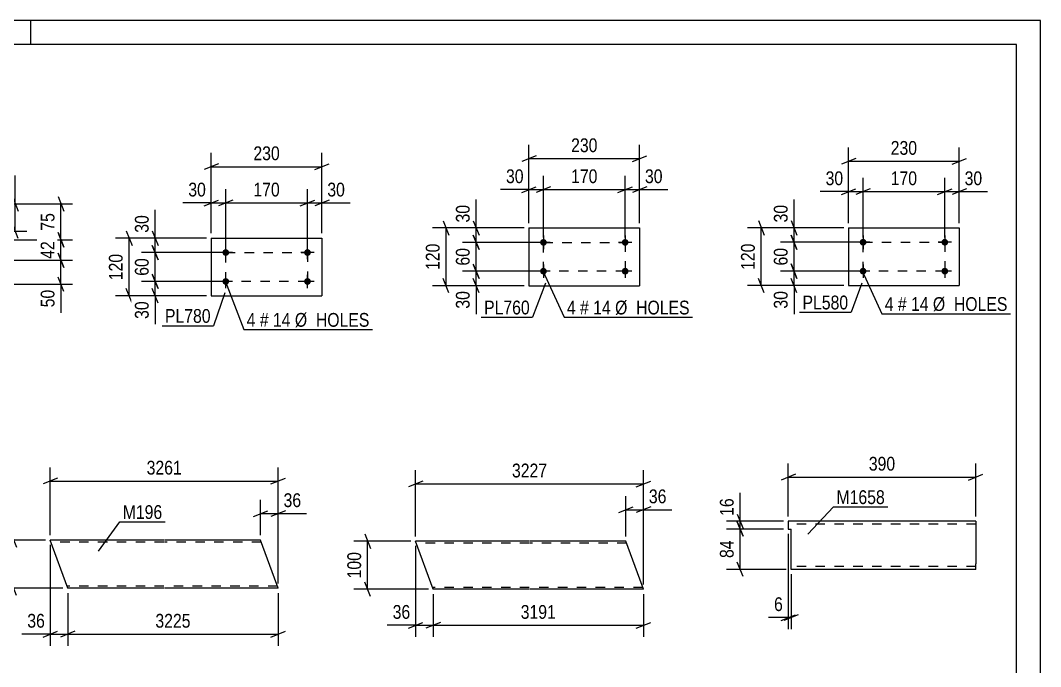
# Model space of a CAD drawing. Header units: millimetres. Extents: x 0 to 420, y 0 to 297.
# Drawn here: x 207.8 to 420, y 162.7 to 297 of the extents above; entities that cross this region are included whole.
import ezdxf

# ---------------------------------------------------------------- set-up
doc = ezdxf.new("R2010")
doc.units = ezdxf.units.MM
doc.linetypes.add('DXK_LINE_DOT2', pattern=[3.9198, 1.9599, -1.9599])
doc.styles.add('Arial Narrow', font='ARIALN.TTF', dxfattribs={"height": 0.2})

# ---------------------------------------------------------------- blocks, each defined once
blk = doc.blocks.new('Unknown-318889927-1133')
at = {"color": 5, "linetype": 'Continuous'}
for p, q in [((420, 297), (0, 297)), ((210, 292), (210, 297)), ((420, 0), (420, 297)), ((415, 292), (5, 292)), ((415, 5), (415, 292))]:
    blk.add_line(p, q, dxfattribs=at)
blk = doc.blocks.new('Part-318889927-12865 - 12864')
at = {"color": 2, "linetype": 'Continuous'}
for p, q in [((237.7, 188.99), (214.06, 188.99)), ((217.7, 178.99), (214.06, 188.99)), ((257.8, 188.99), (237.8, 188.99)), ((261.15, 179.79), (257.8, 188.99)), ((237.7, 178.99), (217.7, 178.99)), ((261.44, 178.99), (237.8, 178.99)), ((261.44, 178.99), (261.15, 179.79))]:
    blk.add_line(p, q, dxfattribs=at)
at = {"color": 7, "linetype": 'DXK_LINE_DOT2'}
for p, q in [((237.7, 188.59), (214.21, 188.59)), ((257.95, 188.59), (237.8, 188.59)), ((237.7, 179.39), (217.56, 179.39)), ((217.62, 179.22), (217.7, 178.99)), ((261.3, 179.39), (237.8, 179.39)), ((261.42, 179.05), (261.36, 179.22)), ((261.44, 178.99), (261.42, 179.05))]:
    blk.add_line(p, q, dxfattribs=at)
blk = doc.blocks.new('Part-318889927-12889 - 12888')
at = {"color": 2, "linetype": 'Continuous'}
for p, q in [((313.68, 188.77), (290.04, 188.77)), ((293.68, 178.77), (290.04, 188.77)), ((333.78, 188.77), (313.78, 188.77)), ((337.13, 179.57), (333.78, 188.77)), ((313.68, 178.77), (293.68, 178.77)), ((337.42, 178.77), (313.78, 178.77)), ((337.42, 178.77), (337.13, 179.57))]:
    blk.add_line(p, q, dxfattribs=at)
at = {"color": 7, "linetype": 'DXK_LINE_DOT2'}
for p, q in [((313.68, 188.37), (290.18, 188.37)), ((333.92, 188.37), (313.78, 188.37)), ((313.68, 179.17), (293.53, 179.17)), ((293.59, 179.01), (293.68, 178.77)), ((337.27, 179.17), (313.78, 179.17)), ((337.4, 178.83), (337.33, 179.01)), ((337.42, 178.77), (337.4, 178.83))]:
    blk.add_line(p, q, dxfattribs=at)
blk = doc.blocks.new('Part-318889927-10515 - 10514')
at = {"color": 2, "linetype": 'Continuous'}
for p, q in [((380.08, 253.89), (380.08, 241.89)), ((380.08, 253.89), (403.08, 253.89)), ((403.08, 253.89), (403.08, 241.89)), ((380.08, 241.89), (403.08, 241.89))]:
    blk.add_line(p, q, dxfattribs=at)
blk = doc.blocks.new('Bolt-318889927-10516 - 10514')
at = {"linetype": 'Continuous'}
for points in [[(383.08, 250.19, -1), (383.08, 251.59, -1)], [(400.08, 250.19, -1), (400.08, 251.59, -1)], [(383.08, 244.19, -1), (383.08, 245.59, -1)], [(400.08, 244.19, -1), (400.08, 245.59, -1)]]:
    blk.add_hatch(color=1, dxfattribs=at).paths.add_polyline_path(points)
at = {"color": 1, "linetype": 'Continuous'}
for p, q in [((384.48, 250.89), (381.68, 250.89)), ((383.08, 252.29), (383.08, 249.49)), ((401.48, 250.89), (398.68, 250.89)), ((400.08, 252.29), (400.08, 249.49)), ((383.08, 246.29), (383.08, 243.49)), ((400.08, 246.29), (400.08, 243.49)), ((384.48, 244.89), (381.68, 244.89)), ((401.48, 244.89), (398.68, 244.89))]:
    blk.add_line(p, q, dxfattribs=at)
blk = doc.blocks.new('Part-318889927-10563 - 10562')
at = {"color": 2, "linetype": 'Continuous'}
for p, q in [((313.61, 253.87), (313.61, 241.87)), ((313.61, 253.87), (336.61, 253.87)), ((336.61, 253.87), (336.61, 241.87)), ((313.61, 241.87), (336.61, 241.87))]:
    blk.add_line(p, q, dxfattribs=at)
blk = doc.blocks.new('Bolt-318889927-10564 - 10562')
at = {"linetype": 'Continuous'}
for points in [[(316.61, 250.17, -1), (316.61, 251.57, -1)], [(333.61, 250.17, -1), (333.61, 251.57, -1)], [(316.61, 244.17, -1), (316.61, 245.57, -1)], [(333.61, 244.17, -1), (333.61, 245.57, -1)]]:
    blk.add_hatch(color=1, dxfattribs=at).paths.add_polyline_path(points)
at = {"color": 1, "linetype": 'Continuous'}
for p, q in [((318.01, 250.87), (315.21, 250.87)), ((316.61, 252.27), (316.61, 249.47)), ((335.01, 250.87), (332.21, 250.87)), ((333.61, 252.27), (333.61, 249.47)), ((316.61, 246.27), (316.61, 243.47)), ((333.61, 246.27), (333.61, 243.47)), ((318.01, 244.87), (315.21, 244.87)), ((335.01, 244.87), (332.21, 244.87))]:
    blk.add_line(p, q, dxfattribs=at)
blk = doc.blocks.new('Part-318889927-10648 - 10647')
at = {"color": 2, "linetype": 'Continuous'}
for p, q in [((247.55, 251.75), (247.55, 239.75)), ((247.55, 251.75), (270.55, 251.75)), ((270.55, 251.75), (270.55, 239.75)), ((247.55, 239.75), (270.55, 239.75))]:
    blk.add_line(p, q, dxfattribs=at)
blk = doc.blocks.new('Bolt-318889927-10649 - 10647')
at = {"linetype": 'Continuous'}
for points in [[(250.55, 248.05, -1), (250.55, 249.45, -1)], [(267.55, 248.05, -1), (267.55, 249.45, -1)], [(250.55, 242.05, -1), (250.55, 243.45, -1)], [(267.55, 242.05, -1), (267.55, 243.45, -1)]]:
    blk.add_hatch(color=1, dxfattribs=at).paths.add_polyline_path(points)
at = {"color": 1, "linetype": 'Continuous'}
for p, q in [((251.95, 248.75), (249.15, 248.75)), ((250.55, 247.35), (250.55, 250.15)), ((268.95, 248.75), (266.15, 248.75)), ((267.55, 247.35), (267.55, 250.15)), ((250.55, 241.35), (250.55, 244.15)), ((267.55, 241.35), (267.55, 244.15)), ((251.95, 242.75), (249.15, 242.75)), ((268.95, 242.75), (266.15, 242.75))]:
    blk.add_line(p, q, dxfattribs=at)
blk = doc.blocks.new('Part-318889927-10658 - 10657')
at = {"color": 2, "linetype": 'Continuous'}
for p, q in [((367.52, 192.89), (367.52, 191.29)), ((406.52, 192.89), (367.52, 192.89)), ((367.52, 191.29), (368.12, 191.29)), ((368.12, 182.98), (368.12, 191.29)), ((406.52, 192.89), (406.52, 192.8)), ((406.52, 192.8), (406.52, 191.69)), ((406.52, 191.69), (406.52, 184.09)), ((368.12, 182.89), (368.12, 182.98)), ((406.52, 182.89), (368.12, 182.89)), ((406.52, 182.89), (406.52, 184.09))]:
    blk.add_line(p, q, dxfattribs=at)
at = {"color": 7, "linetype": 'DXK_LINE_DOT2'}
for p, q in [((406.52, 192.29), (367.52, 192.29)), ((406.52, 192.54), (406.52, 191.69)), ((368.12, 183.54), (368.12, 183.63)), ((406.52, 183.49), (368.12, 183.49)), ((368.12, 182.89), (368.12, 182.98)), ((406.52, 183.54), (406.52, 183.86)), ((406.52, 183.49), (406.52, 183.54)), ((406.52, 183.49), (406.52, 183.54))]:
    blk.add_line(p, q, dxfattribs=at)
blk = doc.blocks.new('Rectangle-318889927-12843 - 10514')
at = {"color": 1, "linetype": 'DXK_LINE_DOT2'}
blk.add_lwpolyline([(383.08, 250.89), (400.08, 250.89), (400.08, 244.89), (383.08, 244.89), (383.08, 250.89)], close=True, dxfattribs=at)
blk = doc.blocks.new('Rectangle-318889927-12826 - 10562')
at = {"color": 1, "linetype": 'DXK_LINE_DOT2'}
blk.add_lwpolyline([(316.61, 250.87), (333.61, 250.87), (333.61, 244.87), (316.61, 244.87), (316.61, 250.87)], close=True, dxfattribs=at)
blk = doc.blocks.new('Rectangle-318889927-12804 - 10647')
at = {"color": 1, "linetype": 'DXK_LINE_DOT2'}
blk.add_lwpolyline([(250.55, 248.75), (267.55, 248.75), (267.55, 242.75), (250.55, 242.75), (250.55, 248.75)], close=True, dxfattribs=at)
blk = doc.blocks.new('StraightDimension-318889927-13576 - 12864')
at = {"color": 7, "linetype": 'Continuous'}
for p, q in [((213.06, 188.99), (203.59, 188.99)), ((205.84, 190.49), (207.04, 187.49)), ((206.44, 178.99), (206.44, 188.99)), ((207.04, 177.49), (205.84, 180.49)), ((216.7, 178.99), (203.59, 178.99))]:
    blk.add_line(p, q, dxfattribs=at)
at = {"color": 0}
blk.add_wipeout([(205.69, 187.33), (201.49, 187.33), (201.49, 180.65), (205.69, 180.65)], dxfattribs=at)
at = {"color": 3, "style": 'Arial Narrow'}
blk.add_text('100', height=2.863, rotation=90.0002, dxfattribs=at).set_placement((205.09, 181.25))
blk = doc.blocks.new('StraightDimension-318889927-13505 - 12864')
at = {"color": 7, "linetype": 'Continuous'}
for p, q in [((214.06, 189.99), (214.06, 204.11)), ((261.44, 179.99), (261.44, 204.11)), ((215.56, 201.86), (212.56, 200.66)), ((259.94, 200.66), (262.94, 201.86)), ((214.06, 201.26), (261.44, 201.26))]:
    blk.add_line(p, q, dxfattribs=at)
at = {"color": 0}
blk.add_wipeout([(242.01, 202.01), (242.01, 206.21), (233.5, 206.21), (233.5, 202.01)], dxfattribs=at)
at = {"color": 3, "style": 'Arial Narrow'}
blk.add_text('3261', height=2.863, dxfattribs=at).set_placement((234.1, 202.61))
blk = doc.blocks.new('StraightDimension-318889927-13516 - 12864')
at = {"color": 7, "linetype": 'Continuous'}
for p, q in [((257.8, 189.99), (257.8, 197.35)), ((261.44, 179.99), (261.44, 197.35)), ((256.3, 193.9), (259.3, 195.1)), ((257.8, 194.5), (261.44, 194.5)), ((262.94, 195.1), (259.94, 193.9))]:
    blk.add_line(p, q, dxfattribs=at)
at = {"color": 0}
blk.add_wipeout([(266.82, 195.25), (266.82, 199.45), (261.97, 199.45), (261.97, 195.25)], dxfattribs=at)
at = {"color": 7, "linetype": 'Continuous'}
blk.add_line((261.44, 194.5), (267.35, 194.5), dxfattribs=at)
blk.add_line((261.44, 194.5), (267.35, 194.5), dxfattribs=at)
at = {"color": 3, "style": 'Arial Narrow'}
blk.add_text('36', height=2.863, dxfattribs=at).set_placement((262.57, 195.85))
blk = doc.blocks.new('StraightDimension-318889927-13541 - 12864')
at = {"color": 7, "linetype": 'Continuous'}
for p, q in [((217.7, 177.99), (217.7, 167.04)), ((261.44, 177.99), (261.44, 167.04)), ((219.2, 170.04), (216.2, 168.84)), ((259.94, 168.84), (262.94, 170.04)), ((217.7, 169.44), (261.44, 169.44))]:
    blk.add_line(p, q, dxfattribs=at)
at = {"color": 0}
blk.add_wipeout([(243.83, 170.19), (243.83, 174.39), (235.32, 174.39), (235.32, 170.19)], dxfattribs=at)
at = {"color": 3, "style": 'Arial Narrow'}
blk.add_text('3225', height=2.863, dxfattribs=at).set_placement((235.92, 170.79))
blk = doc.blocks.new('StraightDimension-318889927-13542 - 12864')
at = {"color": 7, "linetype": 'Continuous'}
for p, q in [((214.06, 187.99), (214.06, 167.04)), ((217.7, 177.99), (217.7, 167.04)), ((212.56, 168.84), (215.56, 170.04)), ((219.2, 170.04), (216.2, 168.84)), ((214.06, 169.44), (217.7, 169.44))]:
    blk.add_line(p, q, dxfattribs=at)
at = {"color": 0}
blk.add_wipeout([(213.54, 170.19), (213.54, 174.39), (208.68, 174.39), (208.68, 170.19)], dxfattribs=at)
at = {"color": 7, "linetype": 'Continuous'}
blk.add_line((214.06, 169.44), (208.16, 169.44), dxfattribs=at)
blk.add_line((214.06, 169.44), (208.16, 169.44), dxfattribs=at)
at = {"color": 3, "style": 'Arial Narrow'}
blk.add_text('36', height=2.863, dxfattribs=at).set_placement((209.28, 170.79))
blk = doc.blocks.new('StraightDimension-318889927-13607 - 12888')
at = {"color": 7, "linetype": 'Continuous'}
for p, q in [((290.04, 189.77), (290.04, 203.52)), ((337.42, 179.77), (337.42, 203.52)), ((291.54, 201.27), (288.54, 200.07)), ((290.04, 200.67), (337.42, 200.67)), ((335.92, 200.07), (338.92, 201.27))]:
    blk.add_line(p, q, dxfattribs=at)
at = {"color": 0}
blk.add_wipeout([(317.98, 201.42), (317.98, 205.62), (309.47, 205.62), (309.47, 201.42)], dxfattribs=at)
at = {"color": 3, "style": 'Arial Narrow'}
blk.add_text('3227', height=2.863, dxfattribs=at).set_placement((310.07, 202.02))
blk = doc.blocks.new('StraightDimension-318889927-13706 - 12888')
at = {"color": 7, "linetype": 'Continuous'}
for p, q in [((293.68, 177.77), (293.68, 168.88)), ((337.42, 177.77), (337.42, 168.88)), ((295.18, 171.88), (292.18, 170.68)), ((335.92, 170.68), (338.92, 171.88)), ((293.68, 171.28), (337.42, 171.28))]:
    blk.add_line(p, q, dxfattribs=at)
at = {"color": 0}
blk.add_wipeout([(319.8, 172.03), (319.8, 176.23), (311.29, 176.23), (311.29, 172.03)], dxfattribs=at)
at = {"color": 3, "style": 'Arial Narrow'}
blk.add_text('3191', height=2.863, dxfattribs=at).set_placement((311.89, 172.63))
blk = doc.blocks.new('StraightDimension-318889927-13618 - 12888')
at = {"color": 7, "linetype": 'Continuous'}
for p, q in [((333.78, 189.77), (333.78, 198.15)), ((337.42, 179.77), (337.42, 198.15)), ((332.28, 194.7), (335.28, 195.9)), ((333.78, 195.3), (337.42, 195.3)), ((338.92, 195.9), (335.92, 194.7))]:
    blk.add_line(p, q, dxfattribs=at)
at = {"color": 0}
blk.add_wipeout([(342.8, 196.05), (342.8, 200.25), (337.94, 200.25), (337.94, 196.05)], dxfattribs=at)
at = {"color": 7, "linetype": 'Continuous'}
blk.add_line((337.42, 195.3), (343.32, 195.3), dxfattribs=at)
blk.add_line((337.42, 195.3), (343.32, 195.3), dxfattribs=at)
at = {"color": 3, "style": 'Arial Narrow'}
blk.add_text('36', height=2.863, dxfattribs=at).set_placement((338.54, 196.65))
blk = doc.blocks.new('StraightDimension-318889927-13707 - 12888')
at = {"color": 7, "linetype": 'Continuous'}
for p, q in [((290.04, 187.77), (290.04, 168.88)), ((293.68, 177.77), (293.68, 168.88)), ((288.54, 170.68), (291.54, 171.88)), ((295.18, 171.88), (292.18, 170.68)), ((290.04, 171.28), (293.68, 171.28))]:
    blk.add_line(p, q, dxfattribs=at)
at = {"color": 0}
blk.add_wipeout([(289.51, 172.03), (289.51, 176.23), (284.66, 176.23), (284.66, 172.03)], dxfattribs=at)
at = {"color": 7, "linetype": 'Continuous'}
blk.add_line((290.04, 171.28), (284.13, 171.28), dxfattribs=at)
blk.add_line((290.04, 171.28), (284.13, 171.28), dxfattribs=at)
at = {"color": 3, "style": 'Arial Narrow'}
blk.add_text('36', height=2.863, dxfattribs=at).set_placement((285.26, 172.63))
blk = doc.blocks.new('StraightDimension-318889927-13741 - 12888')
at = {"color": 7, "linetype": 'Continuous'}
for p, q in [((279.44, 190.27), (280.64, 187.27)), ((289.04, 188.77), (277.19, 188.77)), ((280.04, 178.77), (280.04, 188.77)), ((292.68, 178.77), (277.19, 178.77)), ((280.64, 177.27), (279.44, 180.27))]:
    blk.add_line(p, q, dxfattribs=at)
at = {"color": 0}
blk.add_wipeout([(279.29, 187.11), (275.09, 187.11), (275.09, 180.43), (279.29, 180.43)], dxfattribs=at)
at = {"color": 3, "style": 'Arial Narrow'}
blk.add_text('100', height=2.863, rotation=90.0002, dxfattribs=at).set_placement((278.69, 181.03))
blk = doc.blocks.new('StraightDimension-318889927-10924 - 10514')
at = {"color": 7, "linetype": 'Continuous'}
for p, q in [((368.14, 255.39), (369.34, 252.39)), ((379.08, 253.89), (365.89, 253.89)), ((368.74, 250.89), (368.74, 253.89)), ((382.08, 250.89), (365.89, 250.89)), ((369.34, 249.39), (368.14, 252.39))]:
    blk.add_line(p, q, dxfattribs=at)
at = {"color": 0}
blk.add_wipeout([(367.99, 259.27), (363.79, 259.27), (363.79, 254.41), (367.99, 254.41)], dxfattribs=at)
at = {"color": 7, "linetype": 'Continuous'}
blk.add_line((368.74, 253.89), (368.74, 259.79), dxfattribs=at)
blk.add_line((368.74, 253.89), (368.74, 259.79), dxfattribs=at)
at = {"color": 3, "style": 'Arial Narrow'}
blk.add_text('30', height=2.863, rotation=90.0002, dxfattribs=at).set_placement((367.39, 255.01))
blk = doc.blocks.new('StraightDimension-318889927-10926 - 10514')
at = {"color": 7, "linetype": 'Continuous'}
for p, q in [((368.14, 246.39), (369.34, 243.39)), ((382.08, 244.89), (365.89, 244.89)), ((368.74, 241.89), (368.74, 244.89)), ((379.08, 241.89), (365.89, 241.89)), ((369.34, 240.39), (368.14, 243.39))]:
    blk.add_line(p, q, dxfattribs=at)
at = {"color": 0}
blk.add_wipeout([(367.99, 241.36), (363.79, 241.36), (363.79, 236.5), (367.99, 236.5)], dxfattribs=at)
at = {"color": 7, "linetype": 'Continuous'}
blk.add_line((368.74, 241.89), (368.74, 235.98), dxfattribs=at)
blk.add_line((368.74, 241.89), (368.74, 235.98), dxfattribs=at)
at = {"color": 3, "style": 'Arial Narrow'}
blk.add_text('30', height=2.863, rotation=90.0002, dxfattribs=at).set_placement((367.39, 237.1))
blk = doc.blocks.new('StraightDimension-318889927-10925 - 10514')
at = {"color": 7, "linetype": 'Continuous'}
for p, q in [((382.08, 250.89), (365.89, 250.89)), ((368.14, 252.39), (369.34, 249.39)), ((368.74, 244.89), (368.74, 250.89)), ((369.34, 243.39), (368.14, 246.39)), ((382.08, 244.89), (365.89, 244.89))]:
    blk.add_line(p, q, dxfattribs=at)
at = {"color": 0}
blk.add_wipeout([(367.99, 250.31), (363.79, 250.31), (363.79, 245.46), (367.99, 245.46)], dxfattribs=at)
at = {"color": 3, "style": 'Arial Narrow'}
blk.add_text('60', height=2.863, rotation=90.0002, dxfattribs=at).set_placement((367.39, 246.06))
blk = doc.blocks.new('StraightDimension-318889927-10936 - 10514')
at = {"color": 7, "linetype": 'Continuous'}
for p, q in [((361.31, 255.39), (362.51, 252.39)), ((379.08, 253.89), (359.06, 253.89)), ((361.91, 241.89), (361.91, 253.89)), ((379.08, 241.89), (359.06, 241.89)), ((362.51, 240.39), (361.31, 243.39))]:
    blk.add_line(p, q, dxfattribs=at)
at = {"color": 0}
blk.add_wipeout([(361.16, 251.23), (356.96, 251.23), (356.96, 244.54), (361.16, 244.54)], dxfattribs=at)
at = {"color": 3, "style": 'Arial Narrow'}
blk.add_text('120', height=2.863, rotation=90.0002, dxfattribs=at).set_placement((360.56, 245.14))
blk = doc.blocks.new('StraightDimension-318889927-10940 - 10514')
at = {"color": 7, "linetype": 'Continuous'}
for p, q in [((400.08, 251.89), (400.08, 264.26)), ((403.08, 254.89), (403.08, 264.26)), ((398.58, 260.81), (401.58, 262.01)), ((400.08, 261.41), (403.08, 261.41)), ((404.58, 262.01), (401.58, 260.81))]:
    blk.add_line(p, q, dxfattribs=at)
at = {"color": 0}
blk.add_wipeout([(408.46, 262.16), (408.46, 266.36), (403.6, 266.36), (403.6, 262.16)], dxfattribs=at)
at = {"color": 7, "linetype": 'Continuous'}
blk.add_line((403.08, 261.41), (408.98, 261.41), dxfattribs=at)
blk.add_line((403.08, 261.41), (408.98, 261.41), dxfattribs=at)
at = {"color": 3, "style": 'Arial Narrow'}
blk.add_text('30', height=2.863, dxfattribs=at).set_placement((404.2, 262.76))
blk = doc.blocks.new('StraightDimension-318889927-10941 - 10514')
at = {"color": 7, "linetype": 'Continuous'}
for p, q in [((383.08, 251.89), (383.08, 264.26)), ((400.08, 251.89), (400.08, 264.26)), ((384.58, 262.01), (381.58, 260.81)), ((383.08, 261.41), (400.08, 261.41)), ((398.58, 260.81), (401.58, 262.01))]:
    blk.add_line(p, q, dxfattribs=at)
at = {"color": 0}
blk.add_wipeout([(394.92, 262.16), (394.92, 266.36), (388.23, 266.36), (388.23, 262.16)], dxfattribs=at)
at = {"color": 3, "style": 'Arial Narrow'}
blk.add_text('170', height=2.863, dxfattribs=at).set_placement((388.83, 262.76))
blk = doc.blocks.new('StraightDimension-318889927-10942 - 10514')
at = {"color": 7, "linetype": 'Continuous'}
for p, q in [((380.08, 254.89), (380.08, 264.26)), ((383.08, 251.89), (383.08, 264.26)), ((378.58, 260.81), (381.58, 262.01)), ((380.08, 261.41), (383.08, 261.41)), ((384.58, 262.01), (381.58, 260.81))]:
    blk.add_line(p, q, dxfattribs=at)
at = {"color": 0}
blk.add_wipeout([(379.55, 262.16), (379.55, 266.36), (374.69, 266.36), (374.69, 262.16)], dxfattribs=at)
at = {"color": 7, "linetype": 'Continuous'}
blk.add_line((380.08, 261.41), (374.17, 261.41), dxfattribs=at)
blk.add_line((380.08, 261.41), (374.17, 261.41), dxfattribs=at)
at = {"color": 3, "style": 'Arial Narrow'}
blk.add_text('30', height=2.863, dxfattribs=at).set_placement((375.29, 262.76))
blk = doc.blocks.new('StraightDimension-318889927-10952 - 10514')
at = {"color": 7, "linetype": 'Continuous'}
for p, q in [((380.08, 254.89), (380.08, 270.57)), ((403.08, 254.89), (403.08, 270.57)), ((381.58, 268.32), (378.58, 267.12)), ((380.08, 267.72), (403.08, 267.72)), ((401.58, 267.12), (404.58, 268.32))]:
    blk.add_line(p, q, dxfattribs=at)
at = {"color": 0}
blk.add_wipeout([(394.92, 268.47), (394.92, 272.67), (388.23, 272.67), (388.23, 268.47)], dxfattribs=at)
at = {"color": 3, "style": 'Arial Narrow'}
blk.add_text('230', height=2.863, dxfattribs=at).set_placement((388.83, 269.07))
blk = doc.blocks.new('StraightDimension-318889927-10980 - 10562')
at = {"color": 7, "linetype": 'Continuous'}
for p, q in [((295.77, 255.37), (296.97, 252.37)), ((312.61, 253.87), (293.52, 253.87)), ((296.37, 241.87), (296.37, 253.87)), ((312.61, 241.87), (293.52, 241.87)), ((296.97, 240.37), (295.77, 243.37))]:
    blk.add_line(p, q, dxfattribs=at)
at = {"color": 0}
blk.add_wipeout([(295.62, 251.21), (291.42, 251.21), (291.42, 244.53), (295.62, 244.53)], dxfattribs=at)
at = {"color": 3, "style": 'Arial Narrow'}
blk.add_text('120', height=2.863, rotation=90.0002, dxfattribs=at).set_placement((295.02, 245.13))
blk = doc.blocks.new('StraightDimension-318889927-10970 - 10562')
at = {"color": 7, "linetype": 'Continuous'}
for p, q in [((302.02, 246.37), (303.22, 243.37)), ((315.61, 244.87), (299.77, 244.87)), ((302.62, 241.87), (302.62, 244.87)), ((312.61, 241.87), (299.77, 241.87)), ((303.22, 240.37), (302.02, 243.37))]:
    blk.add_line(p, q, dxfattribs=at)
at = {"color": 0}
blk.add_wipeout([(301.87, 241.35), (297.67, 241.35), (297.67, 236.49), (301.87, 236.49)], dxfattribs=at)
at = {"color": 7, "linetype": 'Continuous'}
blk.add_line((302.62, 241.87), (302.62, 235.96), dxfattribs=at)
blk.add_line((302.62, 241.87), (302.62, 235.96), dxfattribs=at)
at = {"color": 3, "style": 'Arial Narrow'}
blk.add_text('30', height=2.863, rotation=90.0002, dxfattribs=at).set_placement((301.27, 237.09))
blk = doc.blocks.new('StraightDimension-318889927-10968 - 10562')
at = {"color": 7, "linetype": 'Continuous'}
for p, q in [((302.02, 255.37), (303.22, 252.37)), ((312.61, 253.87), (299.77, 253.87)), ((302.62, 250.87), (302.62, 253.87)), ((315.61, 250.87), (299.77, 250.87)), ((303.22, 249.37), (302.02, 252.37))]:
    blk.add_line(p, q, dxfattribs=at)
at = {"color": 0}
blk.add_wipeout([(301.87, 259.25), (297.67, 259.25), (297.67, 254.4), (301.87, 254.4)], dxfattribs=at)
at = {"color": 7, "linetype": 'Continuous'}
blk.add_line((302.62, 253.87), (302.62, 259.78), dxfattribs=at)
blk.add_line((302.62, 253.87), (302.62, 259.78), dxfattribs=at)
at = {"color": 3, "style": 'Arial Narrow'}
blk.add_text('30', height=2.863, rotation=90.0002, dxfattribs=at).set_placement((301.27, 255))
blk = doc.blocks.new('StraightDimension-318889927-10969 - 10562')
at = {"color": 7, "linetype": 'Continuous'}
for p, q in [((315.61, 250.87), (299.77, 250.87)), ((302.02, 252.37), (303.22, 249.37)), ((302.62, 244.87), (302.62, 250.87)), ((303.22, 243.37), (302.02, 246.37)), ((315.61, 244.87), (299.77, 244.87))]:
    blk.add_line(p, q, dxfattribs=at)
at = {"color": 0}
blk.add_wipeout([(301.87, 250.3), (297.67, 250.3), (297.67, 245.44), (301.87, 245.44)], dxfattribs=at)
at = {"color": 3, "style": 'Arial Narrow'}
blk.add_text('60', height=2.863, rotation=90.0002, dxfattribs=at).set_placement((301.27, 246.04))
blk = doc.blocks.new('StraightDimension-318889927-10984 - 10562')
at = {"color": 7, "linetype": 'Continuous'}
for p, q in [((333.61, 251.87), (333.61, 264.68)), ((336.61, 254.87), (336.61, 264.68)), ((332.11, 261.23), (335.11, 262.43)), ((333.61, 261.83), (336.61, 261.83)), ((338.11, 262.43), (335.11, 261.23))]:
    blk.add_line(p, q, dxfattribs=at)
at = {"color": 0}
blk.add_wipeout([(341.99, 262.58), (341.99, 266.78), (337.13, 266.78), (337.13, 262.58)], dxfattribs=at)
at = {"color": 7, "linetype": 'Continuous'}
blk.add_line((336.61, 261.83), (342.51, 261.83), dxfattribs=at)
blk.add_line((336.61, 261.83), (342.51, 261.83), dxfattribs=at)
at = {"color": 3, "style": 'Arial Narrow'}
blk.add_text('30', height=2.863, dxfattribs=at).set_placement((337.73, 263.18))
blk = doc.blocks.new('StraightDimension-318889927-10985 - 10562')
at = {"color": 7, "linetype": 'Continuous'}
for p, q in [((316.61, 251.87), (316.61, 264.68)), ((333.61, 251.87), (333.61, 264.68)), ((318.11, 262.43), (315.11, 261.23)), ((316.61, 261.83), (333.61, 261.83)), ((332.11, 261.23), (335.11, 262.43))]:
    blk.add_line(p, q, dxfattribs=at)
at = {"color": 0}
blk.add_wipeout([(328.45, 262.58), (328.45, 266.78), (321.77, 266.78), (321.77, 262.58)], dxfattribs=at)
at = {"color": 3, "style": 'Arial Narrow'}
blk.add_text('170', height=2.863, dxfattribs=at).set_placement((322.37, 263.18))
blk = doc.blocks.new('StraightDimension-318889927-10986 - 10562')
at = {"color": 7, "linetype": 'Continuous'}
for p, q in [((313.61, 254.87), (313.61, 264.68)), ((316.61, 251.87), (316.61, 264.68)), ((312.11, 261.23), (315.11, 262.43)), ((313.61, 261.83), (316.61, 261.83)), ((318.11, 262.43), (315.11, 261.23))]:
    blk.add_line(p, q, dxfattribs=at)
at = {"color": 0}
blk.add_wipeout([(313.08, 262.58), (313.08, 266.78), (308.23, 266.78), (308.23, 262.58)], dxfattribs=at)
at = {"color": 7, "linetype": 'Continuous'}
blk.add_line((313.61, 261.83), (307.7, 261.83), dxfattribs=at)
blk.add_line((313.61, 261.83), (307.7, 261.83), dxfattribs=at)
at = {"color": 3, "style": 'Arial Narrow'}
blk.add_text('30', height=2.863, dxfattribs=at).set_placement((308.83, 263.18))
blk = doc.blocks.new('StraightDimension-318889927-10996 - 10562')
at = {"color": 7, "linetype": 'Continuous'}
for p, q in [((313.61, 254.87), (313.61, 271.12)), ((336.61, 254.87), (336.61, 271.12)), ((315.11, 268.87), (312.11, 267.67)), ((313.61, 268.27), (336.61, 268.27)), ((335.11, 267.67), (338.11, 268.87))]:
    blk.add_line(p, q, dxfattribs=at)
at = {"color": 0}
blk.add_wipeout([(328.45, 269.02), (328.45, 273.22), (321.77, 273.22), (321.77, 269.02)], dxfattribs=at)
at = {"color": 3, "style": 'Arial Narrow'}
blk.add_text('230', height=2.863, dxfattribs=at).set_placement((322.37, 269.62))
blk = doc.blocks.new('StraightDimension-318889927-12775 - 10647')
at = {"color": 7, "linetype": 'Continuous'}
for p, q in [((249.55, 248.75), (233.02, 248.75)), ((235.27, 250.25), (236.47, 247.25)), ((235.87, 242.75), (235.87, 248.75)), ((236.47, 241.25), (235.27, 244.25)), ((249.55, 242.75), (233.02, 242.75))]:
    blk.add_line(p, q, dxfattribs=at)
at = {"color": 0}
blk.add_wipeout([(235.12, 248.17), (230.92, 248.17), (230.92, 243.32), (235.12, 243.32)], dxfattribs=at)
at = {"color": 3, "style": 'Arial Narrow'}
blk.add_text('60', height=2.863, rotation=90.0002, dxfattribs=at).set_placement((234.52, 243.92))
blk = doc.blocks.new('StraightDimension-318889927-11057 - 10647')
at = {"color": 7, "linetype": 'Continuous'}
for p, q in [((250.55, 249.75), (250.55, 261.91)), ((267.55, 249.75), (267.55, 261.91)), ((252.05, 259.66), (249.05, 258.46)), ((250.55, 259.06), (267.55, 259.06)), ((266.05, 258.46), (269.05, 259.66))]:
    blk.add_line(p, q, dxfattribs=at)
at = {"color": 0}
blk.add_wipeout([(262.39, 259.81), (262.39, 264.01), (255.7, 264.01), (255.7, 259.81)], dxfattribs=at)
at = {"color": 3, "style": 'Arial Narrow'}
blk.add_text('170', height=2.863, dxfattribs=at).set_placement((256.3, 260.41))
blk = doc.blocks.new('StraightDimension-318889927-11052 - 10647')
at = {"color": 7, "linetype": 'Continuous'}
for p, q in [((229.86, 253.25), (231.06, 250.25)), ((246.55, 251.75), (227.61, 251.75)), ((230.46, 239.75), (230.46, 251.75)), ((246.55, 239.75), (227.61, 239.75)), ((231.06, 238.25), (229.86, 241.25))]:
    blk.add_line(p, q, dxfattribs=at)
at = {"color": 0}
blk.add_wipeout([(229.71, 249.09), (225.51, 249.09), (225.51, 242.4), (229.71, 242.4)], dxfattribs=at)
at = {"color": 3, "style": 'Arial Narrow'}
blk.add_text('120', height=2.863, rotation=90.0002, dxfattribs=at).set_placement((229.11, 243))
blk = doc.blocks.new('StraightDimension-318889927-11056 - 10647')
at = {"color": 7, "linetype": 'Continuous'}
for p, q in [((267.55, 249.75), (267.55, 261.91)), ((270.55, 252.75), (270.55, 261.91)), ((266.05, 258.46), (269.05, 259.66)), ((267.55, 259.06), (270.55, 259.06)), ((272.05, 259.66), (269.05, 258.46))]:
    blk.add_line(p, q, dxfattribs=at)
at = {"color": 0}
blk.add_wipeout([(275.93, 259.81), (275.93, 264.01), (271.07, 264.01), (271.07, 259.81)], dxfattribs=at)
at = {"color": 7, "linetype": 'Continuous'}
blk.add_line((270.55, 259.06), (276.45, 259.06), dxfattribs=at)
blk.add_line((270.55, 259.06), (276.45, 259.06), dxfattribs=at)
at = {"color": 3, "style": 'Arial Narrow'}
blk.add_text('30', height=2.863, dxfattribs=at).set_placement((271.67, 260.41))
blk = doc.blocks.new('StraightDimension-318889927-11058 - 10647')
at = {"color": 7, "linetype": 'Continuous'}
for p, q in [((247.55, 252.75), (247.55, 261.91)), ((250.55, 249.75), (250.55, 261.91)), ((246.05, 258.46), (249.05, 259.66)), ((247.55, 259.06), (250.55, 259.06)), ((252.05, 259.66), (249.05, 258.46))]:
    blk.add_line(p, q, dxfattribs=at)
at = {"color": 0}
blk.add_wipeout([(247.02, 259.81), (247.02, 264.01), (242.16, 264.01), (242.16, 259.81)], dxfattribs=at)
at = {"color": 7, "linetype": 'Continuous'}
blk.add_line((247.55, 259.06), (241.64, 259.06), dxfattribs=at)
blk.add_line((247.55, 259.06), (241.64, 259.06), dxfattribs=at)
at = {"color": 3, "style": 'Arial Narrow'}
blk.add_text('30', height=2.863, dxfattribs=at).set_placement((242.76, 260.41))
blk = doc.blocks.new('StraightDimension-318889927-11068 - 10647')
at = {"color": 7, "linetype": 'Continuous'}
for p, q in [((247.55, 252.75), (247.55, 269.45)), ((270.55, 252.75), (270.55, 269.45)), ((249.05, 267.2), (246.05, 266)), ((247.55, 266.6), (270.55, 266.6)), ((269.05, 266), (272.05, 267.2))]:
    blk.add_line(p, q, dxfattribs=at)
at = {"color": 0}
blk.add_wipeout([(262.39, 267.35), (262.39, 271.55), (255.7, 271.55), (255.7, 267.35)], dxfattribs=at)
at = {"color": 3, "style": 'Arial Narrow'}
blk.add_text('230', height=2.863, dxfattribs=at).set_placement((256.3, 267.95))
blk = doc.blocks.new('StraightDimension-318889927-12774 - 10647')
at = {"color": 7, "linetype": 'Continuous'}
for p, q in [((235.27, 253.25), (236.47, 250.25)), ((246.55, 251.75), (233.02, 251.75)), ((235.87, 248.75), (235.87, 251.75)), ((249.55, 248.75), (233.02, 248.75)), ((236.47, 247.25), (235.27, 250.25))]:
    blk.add_line(p, q, dxfattribs=at)
at = {"color": 0}
blk.add_wipeout([(235.12, 257.13), (230.92, 257.13), (230.92, 252.27), (235.12, 252.27)], dxfattribs=at)
at = {"color": 7, "linetype": 'Continuous'}
blk.add_line((235.87, 251.75), (235.87, 257.65), dxfattribs=at)
blk.add_line((235.87, 251.75), (235.87, 257.65), dxfattribs=at)
at = {"color": 3, "style": 'Arial Narrow'}
blk.add_text('30', height=2.863, rotation=90.0002, dxfattribs=at).set_placement((234.52, 252.87))
blk = doc.blocks.new('StraightDimension-318889927-12776 - 10647')
at = {"color": 7, "linetype": 'Continuous'}
for p, q in [((235.27, 244.25), (236.47, 241.25)), ((249.55, 242.75), (233.02, 242.75)), ((235.87, 239.75), (235.87, 242.75)), ((246.55, 239.75), (233.02, 239.75)), ((236.47, 238.25), (235.27, 241.25))]:
    blk.add_line(p, q, dxfattribs=at)
at = {"color": 0}
blk.add_wipeout([(235.12, 239.22), (230.92, 239.22), (230.92, 234.36), (235.12, 234.36)], dxfattribs=at)
at = {"color": 7, "linetype": 'Continuous'}
blk.add_line((235.87, 239.75), (235.87, 233.84), dxfattribs=at)
blk.add_line((235.87, 239.75), (235.87, 233.84), dxfattribs=at)
at = {"color": 3, "style": 'Arial Narrow'}
blk.add_text('30', height=2.863, rotation=90.0002, dxfattribs=at).set_placement((234.52, 234.96))
blk = doc.blocks.new('StraightDimension-318889927-11083 - 10657')
at = {"color": 7, "linetype": 'Continuous'}
for p, q in [((367.52, 190.29), (367.52, 170.49)), ((368.12, 181.89), (368.12, 170.49)), ((366.02, 172.29), (369.02, 173.49)), ((369.62, 173.49), (366.62, 172.29)), ((367.52, 172.89), (368.12, 172.89))]:
    blk.add_line(p, q, dxfattribs=at)
at = {"color": 0}
blk.add_wipeout([(367, 173.64), (367, 177.84), (363.97, 177.84), (363.97, 173.64)], dxfattribs=at)
at = {"color": 7, "linetype": 'Continuous'}
blk.add_line((367.52, 172.89), (363.44, 172.89), dxfattribs=at)
blk.add_line((367.52, 172.89), (363.44, 172.89), dxfattribs=at)
at = {"color": 3, "style": 'Arial Narrow'}
blk.add_text('6', height=2.86, dxfattribs=at).set_placement((364.57, 174.24))
blk = doc.blocks.new('StraightDimension-318889927-11088 - 10657')
at = {"color": 7, "linetype": 'Continuous'}
for p, q in [((367.52, 193.89), (367.52, 204.93)), ((406.52, 193.89), (406.52, 204.93)), ((369.02, 202.68), (366.02, 201.48)), ((367.52, 202.08), (406.52, 202.08)), ((405.02, 201.48), (408.02, 202.68))]:
    blk.add_line(p, q, dxfattribs=at)
at = {"color": 0}
blk.add_wipeout([(390.36, 202.83), (390.36, 207.03), (383.68, 207.03), (383.68, 202.83)], dxfattribs=at)
at = {"color": 3, "style": 'Arial Narrow'}
blk.add_text('390', height=2.863, dxfattribs=at).set_placement((384.28, 203.43))
blk = doc.blocks.new('StraightDimension-318889927-13770 - 10657')
at = {"color": 7, "linetype": 'Continuous'}
for p, q in [((356.92, 194.39), (358.12, 191.39)), ((366.52, 192.89), (354.67, 192.89)), ((366.52, 191.29), (354.67, 191.29)), ((358.12, 189.79), (356.92, 192.79)), ((357.52, 191.29), (357.52, 192.89))]:
    blk.add_line(p, q, dxfattribs=at)
at = {"color": 0}
blk.add_wipeout([(356.77, 198.27), (352.57, 198.27), (352.57, 193.42), (356.77, 193.42)], dxfattribs=at)
at = {"color": 7, "linetype": 'Continuous'}
blk.add_line((357.52, 192.89), (357.52, 198.8), dxfattribs=at)
blk.add_line((357.52, 192.89), (357.52, 198.8), dxfattribs=at)
at = {"color": 3, "style": 'Arial Narrow'}
blk.add_text('16', height=2.863, rotation=90.0002, dxfattribs=at).set_placement((356.17, 194.02))
blk = doc.blocks.new('StraightDimension-318889927-13771 - 10657')
at = {"color": 7, "linetype": 'Continuous'}
for p, q in [((366.52, 191.29), (354.67, 191.29)), ((356.92, 192.79), (358.12, 189.79)), ((357.52, 182.89), (357.52, 191.29)), ((367.12, 182.89), (354.67, 182.89)), ((358.12, 181.39), (356.92, 184.39))]:
    blk.add_line(p, q, dxfattribs=at)
at = {"color": 0}
blk.add_wipeout([(356.77, 189.52), (352.57, 189.52), (352.57, 184.67), (356.77, 184.67)], dxfattribs=at)
at = {"color": 3, "style": 'Arial Narrow'}
blk.add_text('84', height=2.863, rotation=90.0002, dxfattribs=at).set_placement((356.17, 185.27))
blk = doc.blocks.new('StraightDimension-318889927-11148 - 10712')
at = {"color": 7, "linetype": 'Continuous'}
for p, q in [((182.95, 258.87), (209.19, 258.87)), ((206.19, 260.37), (207.39, 257.37)), ((206.79, 253.19), (206.79, 258.87)), ((207.39, 251.69), (206.19, 254.69)), ((198.97, 253.19), (209.19, 253.19))]:
    blk.add_line(p, q, dxfattribs=at)
at = {"color": 0}
blk.add_wipeout([(206.04, 264.25), (201.84, 264.25), (201.84, 259.4), (206.04, 259.4)], dxfattribs=at)
at = {"color": 7, "linetype": 'Continuous'}
blk.add_line((206.79, 258.87), (206.79, 264.78), dxfattribs=at)
blk.add_line((206.79, 258.87), (206.79, 264.78), dxfattribs=at)
at = {"color": 3, "style": 'Arial Narrow'}
blk.add_text('57', height=2.863, rotation=90.0002, dxfattribs=at).set_placement((205.44, 260))
blk = doc.blocks.new('StraightDimension-318889927-12701 - 10712')
at = {"color": 7, "linetype": 'Continuous'}
for p, q in [((182.95, 258.87), (218.68, 258.87)), ((215.68, 260.37), (216.88, 257.37)), ((216.28, 251.39), (216.28, 258.87)), ((216.88, 249.89), (215.68, 252.89)), ((193.56, 251.39), (218.68, 251.39))]:
    blk.add_line(p, q, dxfattribs=at)
at = {"color": 0}
blk.add_wipeout([(215.53, 257.56), (211.33, 257.56), (211.33, 252.7), (215.53, 252.7)], dxfattribs=at)
at = {"color": 3, "style": 'Arial Narrow'}
blk.add_text('75', height=2.863, rotation=90.0002, dxfattribs=at).set_placement((214.93, 253.3))
blk = doc.blocks.new('StraightDimension-318889927-12702 - 10712')
at = {"color": 7, "linetype": 'Continuous'}
for p, q in [((215.68, 252.89), (216.88, 249.89)), ((193.56, 251.39), (218.68, 251.39)), ((216.28, 247.15), (216.28, 251.39)), ((216.88, 245.65), (215.68, 248.65)), ((192.05, 247.15), (218.68, 247.15))]:
    blk.add_line(p, q, dxfattribs=at)
at = {"color": 0}
blk.add_wipeout([(215.53, 251.7), (211.33, 251.7), (211.33, 246.85), (215.53, 246.85)], dxfattribs=at)
at = {"color": 3, "style": 'Arial Narrow'}
blk.add_text('42', height=2.863, rotation=90.0002, dxfattribs=at).set_placement((214.93, 247.45))
blk = doc.blocks.new('StraightDimension-318889927-12703 - 10712')
at = {"color": 7, "linetype": 'Continuous'}
for p, q in [((215.68, 248.65), (216.88, 245.65)), ((192.05, 247.15), (218.68, 247.15)), ((216.28, 242.16), (216.28, 247.15)), ((198.97, 242.16), (218.68, 242.16)), ((216.88, 240.66), (215.68, 243.66))]:
    blk.add_line(p, q, dxfattribs=at)
at = {"color": 0}
blk.add_wipeout([(215.53, 241.63), (211.33, 241.63), (211.33, 236.77), (215.53, 236.77)], dxfattribs=at)
at = {"color": 7, "linetype": 'Continuous'}
blk.add_line((216.28, 242.16), (216.28, 236.25), dxfattribs=at)
blk.add_line((216.28, 242.16), (216.28, 236.25), dxfattribs=at)
at = {"color": 3, "style": 'Arial Narrow'}
blk.add_text('50', height=2.863, rotation=90.0002, dxfattribs=at).set_placement((214.93, 237.37))
blk = doc.blocks.new('Mark-318889927-13600 - 12864')
at = {"color": 0}
blk.add_wipeout([(237.35, 193.38), (237.35, 196.38), (229.13, 196.38), (229.13, 193.38)], dxfattribs=at)
blk.add_wipeout([(237.35, 193.38), (237.35, 196.38), (229.13, 196.38), (229.13, 193.38)], dxfattribs=at)
at = {"color": 30, "linetype": 'Continuous'}
for p, q in [((224.08, 186.7), (228.53, 192.78)), ((228.53, 192.78), (237.95, 192.78))]:
    blk.add_line(p, q, dxfattribs=at)
at = {"color": 3, "style": 'Arial Narrow'}
blk.add_text('M196', height=2.863, dxfattribs=at).set_placement((229.13, 193.38))
blk = doc.blocks.new('Mark-318889927-11244 - 10514')
at = {"color": 0}
blk.add_wipeout([(380, 236.94), (380, 239.94), (370.49, 239.94), (370.49, 236.94)], dxfattribs=at)
blk.add_wipeout([(380, 236.94), (380, 239.94), (370.49, 239.94), (370.49, 236.94)], dxfattribs=at)
at = {"color": 30, "linetype": 'Continuous'}
for p in [(382.82, 242.37), (369.89, 236.34)]:
    blk.add_line(p, (380.6, 236.34), dxfattribs=at)
at = {"color": 3, "style": 'Arial Narrow'}
blk.add_text('PL580', height=2.863, dxfattribs=at).set_placement((370.49, 236.94))
blk = doc.blocks.new('Mark-318889927-11247 - 10514')
at = {"color": 0}
blk.add_wipeout([(389.42, 236.62), (389.42, 239.62), (387.59, 239.62), (387.59, 236.62)], dxfattribs=at)
blk.add_wipeout([(389.42, 236.62), (389.42, 239.62), (387.59, 239.62), (387.59, 236.62)], dxfattribs=at)
at = {"color": 7, "linetype": 'Continuous'}
blk.add_line((382.89, 244.92), (386.99, 236.02), dxfattribs=at)
at = {"color": 0}
blk.add_wipeout([(392.15, 236.62), (392.15, 239.62), (390.32, 239.62), (390.32, 236.62)], dxfattribs=at)
blk.add_wipeout([(392.15, 236.62), (392.15, 239.62), (390.32, 239.62), (390.32, 236.62)], dxfattribs=at)
at = {"color": 3, "style": 'Arial Narrow'}
blk.add_text('4', height=2.86, dxfattribs=at).set_placement((387.59, 236.62))
at = {"color": 0}
blk.add_wipeout([(396.7, 236.62), (396.7, 239.62), (393.05, 239.62), (393.05, 236.62)], dxfattribs=at)
blk.add_wipeout([(396.7, 236.62), (396.7, 239.62), (393.05, 239.62), (393.05, 236.62)], dxfattribs=at)
at = {"color": 3, "style": 'Arial Narrow'}
blk.add_text('#', height=2.86, dxfattribs=at).set_placement((390.32, 236.62))
at = {"color": 0}
blk.add_wipeout([(413.13, 236.62), (413.13, 239.62), (397.6, 239.62), (397.6, 236.62)], dxfattribs=at)
blk.add_wipeout([(413.13, 236.62), (413.13, 239.62), (397.6, 239.62), (397.6, 236.62)], dxfattribs=at)
at = {"color": 7, "linetype": 'Continuous'}
blk.add_line((386.99, 236.02), (413.73, 236.02), dxfattribs=at)
at = {"color": 3, "style": 'Arial Narrow'}
for s, p in [('14', (393.05, 236.62)), ('Ø  HOLES', (397.6, 236.62))]:
    blk.add_text(s, height=2.863, dxfattribs=at).set_placement(p)
blk = doc.blocks.new('Mark-318889927-11257 - 10562')
at = {"color": 0}
blk.add_wipeout([(313.77, 235.9), (313.77, 238.9), (304.27, 238.9), (304.27, 235.9)], dxfattribs=at)
blk.add_wipeout([(313.77, 235.9), (313.77, 238.9), (304.27, 238.9), (304.27, 235.9)], dxfattribs=at)
at = {"color": 30, "linetype": 'Continuous'}
for p in [(317.07, 242.38), (303.67, 235.3)]:
    blk.add_line(p, (314.37, 235.3), dxfattribs=at)
at = {"color": 3, "style": 'Arial Narrow'}
blk.add_text('PL760', height=2.863, dxfattribs=at).set_placement((304.27, 235.9))
blk = doc.blocks.new('Mark-318889927-11260 - 10562')
at = {"color": 0}
blk.add_wipeout([(323.32, 235.89), (323.32, 238.89), (321.5, 238.89), (321.5, 235.89)], dxfattribs=at)
blk.add_wipeout([(323.32, 235.89), (323.32, 238.89), (321.5, 238.89), (321.5, 235.89)], dxfattribs=at)
at = {"color": 7, "linetype": 'Continuous'}
blk.add_line((316.47, 244.93), (320.9, 235.29), dxfattribs=at)
at = {"color": 0}
blk.add_wipeout([(326.05, 235.89), (326.05, 238.89), (324.22, 238.89), (324.22, 235.89)], dxfattribs=at)
blk.add_wipeout([(326.05, 235.89), (326.05, 238.89), (324.22, 238.89), (324.22, 235.89)], dxfattribs=at)
at = {"color": 3, "style": 'Arial Narrow'}
blk.add_text('4', height=2.86, dxfattribs=at).set_placement((321.5, 235.89))
at = {"color": 0}
blk.add_wipeout([(330.61, 235.89), (330.61, 238.89), (326.95, 238.89), (326.95, 235.89)], dxfattribs=at)
blk.add_wipeout([(330.61, 235.89), (330.61, 238.89), (326.95, 238.89), (326.95, 235.89)], dxfattribs=at)
at = {"color": 3, "style": 'Arial Narrow'}
blk.add_text('#', height=2.86, dxfattribs=at).set_placement((324.22, 235.89))
at = {"color": 0}
blk.add_wipeout([(347.04, 235.89), (347.04, 238.89), (331.51, 238.89), (331.51, 235.89)], dxfattribs=at)
blk.add_wipeout([(347.04, 235.89), (347.04, 238.89), (331.51, 238.89), (331.51, 235.89)], dxfattribs=at)
at = {"color": 7, "linetype": 'Continuous'}
blk.add_line((320.9, 235.29), (347.64, 235.29), dxfattribs=at)
at = {"color": 3, "style": 'Arial Narrow'}
for s, p in [('14', (326.95, 235.89)), ('Ø  HOLES', (331.51, 235.89))]:
    blk.add_text(s, height=2.863, dxfattribs=at).set_placement(p)
blk = doc.blocks.new('Mark-318889927-11276 - 10647')
at = {"color": 0}
blk.add_wipeout([(247.41, 234.15), (247.41, 237.15), (237.91, 237.15), (237.91, 234.15)], dxfattribs=at)
blk.add_wipeout([(247.41, 234.15), (247.41, 237.15), (237.91, 237.15), (237.91, 234.15)], dxfattribs=at)
at = {"color": 30, "linetype": 'Continuous'}
for p in [(250.33, 240.41), (237.31, 233.55)]:
    blk.add_line(p, (248.01, 233.55), dxfattribs=at)
at = {"color": 3, "style": 'Arial Narrow'}
blk.add_text('PL780', height=2.863, dxfattribs=at).set_placement((237.91, 234.15))
blk = doc.blocks.new('Mark-318889927-11279 - 10647')
at = {"color": 0}
blk.add_wipeout([(256.74, 233.33), (256.74, 236.33), (254.91, 236.33), (254.91, 233.33)], dxfattribs=at)
blk.add_wipeout([(256.74, 233.33), (256.74, 236.33), (254.91, 236.33), (254.91, 233.33)], dxfattribs=at)
at = {"color": 7, "linetype": 'Continuous'}
blk.add_line((250.46, 242.88), (254.31, 232.73), dxfattribs=at)
at = {"color": 0}
blk.add_wipeout([(259.46, 233.33), (259.46, 236.33), (257.64, 236.33), (257.64, 233.33)], dxfattribs=at)
blk.add_wipeout([(259.46, 233.33), (259.46, 236.33), (257.64, 236.33), (257.64, 233.33)], dxfattribs=at)
at = {"color": 3, "style": 'Arial Narrow'}
blk.add_text('4', height=2.86, dxfattribs=at).set_placement((254.91, 233.33))
at = {"color": 0}
blk.add_wipeout([(264.02, 233.33), (264.02, 236.33), (260.36, 236.33), (260.36, 233.33)], dxfattribs=at)
blk.add_wipeout([(264.02, 233.33), (264.02, 236.33), (260.36, 236.33), (260.36, 233.33)], dxfattribs=at)
at = {"color": 3, "style": 'Arial Narrow'}
blk.add_text('#', height=2.86, dxfattribs=at).set_placement((257.64, 233.33))
at = {"color": 0}
blk.add_wipeout([(280.45, 233.33), (280.45, 236.33), (264.92, 236.33), (264.92, 233.33)], dxfattribs=at)
blk.add_wipeout([(280.45, 233.33), (280.45, 236.33), (264.92, 236.33), (264.92, 233.33)], dxfattribs=at)
at = {"color": 7, "linetype": 'Continuous'}
blk.add_line((254.31, 232.73), (281.05, 232.73), dxfattribs=at)
at = {"color": 3, "style": 'Arial Narrow'}
for s, p in [('14', (260.36, 233.33)), ('Ø  HOLES', (264.92, 233.33))]:
    blk.add_text(s, height=2.863, dxfattribs=at).set_placement(p)
blk = doc.blocks.new('Mark-318889927-11280 - 10657')
at = {"color": 0}
blk.add_wipeout([(387.61, 196.48), (387.61, 199.48), (377.56, 199.48), (377.56, 196.48)], dxfattribs=at)
blk.add_wipeout([(387.61, 196.48), (387.61, 199.48), (377.56, 199.48), (377.56, 196.48)], dxfattribs=at)
at = {"color": 30, "linetype": 'Continuous'}
for p, q in [((371.62, 190.2), (376.96, 195.88)), ((376.96, 195.88), (388.21, 195.88))]:
    blk.add_line(p, q, dxfattribs=at)
at = {"color": 3, "style": 'Arial Narrow'}
blk.add_text('M1658', height=2.863, dxfattribs=at).set_placement((377.56, 196.48))

msp = doc.modelspace()

# ---------------------------------------------------------------- block references
for name in ['Unknown-318889927-1133', 'Part-318889927-10563 - 10562', 'Part-318889927-10515 - 10514', 'Part-318889927-10648 - 10647', 'Bolt-318889927-10564 - 10562', 'Rectangle-318889927-12826 - 10562', 'Bolt-318889927-10516 - 10514', 'Rectangle-318889927-12843 - 10514', 'Bolt-318889927-10649 - 10647', 'Rectangle-318889927-12804 - 10647', 'Part-318889927-10658 - 10657', 'Part-318889927-12865 - 12864', 'Part-318889927-12889 - 12888']:
    msp.add_blockref(name, (0, 0))

# ---------------------------------------------------------------- next in the draw order: block references
for name in ['StraightDimension-318889927-10984 - 10562', 'StraightDimension-318889927-10940 - 10514', 'StraightDimension-318889927-11148 - 10712', 'StraightDimension-318889927-10924 - 10514', 'StraightDimension-318889927-10980 - 10562', 'StraightDimension-318889927-12775 - 10647', 'StraightDimension-318889927-10926 - 10514', 'StraightDimension-318889927-11088 - 10657', 'StraightDimension-318889927-13607 - 12888', 'StraightDimension-318889927-13576 - 12864', 'StraightDimension-318889927-11083 - 10657', 'StraightDimension-318889927-13706 - 12888']:
    msp.add_blockref(name, (0, 0))

# ---------------------------------------------------------------- next in the draw order: block references
for name in ['StraightDimension-318889927-11057 - 10647', 'StraightDimension-318889927-12701 - 10712', 'StraightDimension-318889927-10968 - 10562', 'StraightDimension-318889927-11052 - 10647', 'StraightDimension-318889927-10925 - 10514', 'StraightDimension-318889927-10970 - 10562', 'StraightDimension-318889927-13505 - 12864', 'StraightDimension-318889927-13618 - 12888', 'Mark-318889927-11280 - 10657', 'StraightDimension-318889927-13770 - 10657', 'StraightDimension-318889927-13707 - 12888', 'StraightDimension-318889927-13541 - 12864']:
    msp.add_blockref(name, (0, 0))

# ---------------------------------------------------------------- next in the draw order: block references
for name in ['StraightDimension-318889927-10941 - 10514', 'StraightDimension-318889927-11058 - 10647', 'StraightDimension-318889927-11056 - 10647', 'StraightDimension-318889927-10936 - 10514', 'StraightDimension-318889927-12702 - 10712', 'StraightDimension-318889927-10969 - 10562', 'StraightDimension-318889927-12776 - 10647', 'StraightDimension-318889927-13516 - 12864', 'Mark-318889927-13600 - 12864', 'StraightDimension-318889927-13771 - 10657', 'StraightDimension-318889927-13741 - 12888', 'StraightDimension-318889927-13542 - 12864']:
    msp.add_blockref(name, (0, 0))

# ---------------------------------------------------------------- next in the draw order: block references
for name in ['StraightDimension-318889927-11068 - 10647', 'StraightDimension-318889927-10985 - 10562', 'StraightDimension-318889927-10942 - 10514', 'StraightDimension-318889927-12703 - 10712', 'Mark-318889927-11257 - 10562', 'Mark-318889927-11244 - 10514', 'Mark-318889927-11276 - 10647']:
    msp.add_blockref(name, (0, 0))

# ---------------------------------------------------------------- next in the draw order: block references
for name in ['StraightDimension-318889927-10952 - 10514', 'StraightDimension-318889927-10986 - 10562', 'StraightDimension-318889927-12774 - 10647', 'Mark-318889927-11260 - 10562', 'Mark-318889927-11247 - 10514', 'Mark-318889927-11279 - 10647']:
    msp.add_blockref(name, (0, 0))

# ---------------------------------------------------------------- next in the draw order: block references
msp.add_blockref('StraightDimension-318889927-10996 - 10562', (0, 0))

doc.saveas('drawing.dxf')
